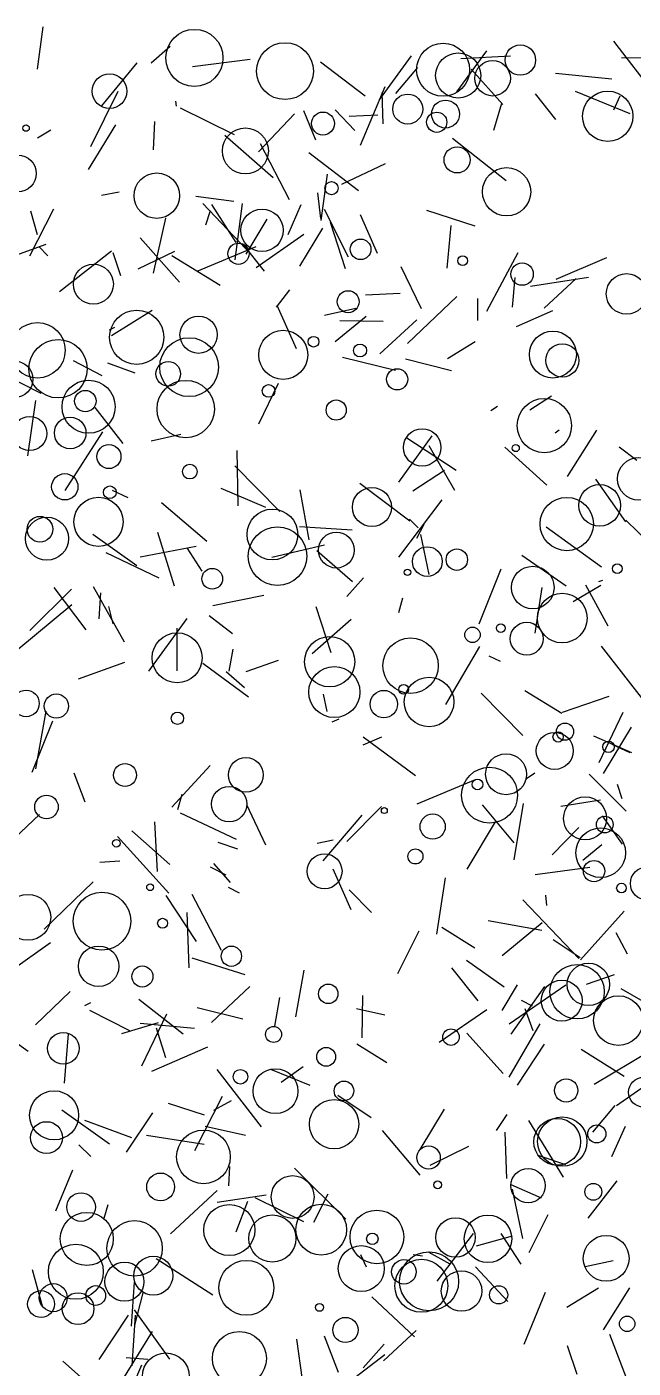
# Model space of a CAD drawing. Header units: millimetres. Extents: x -15 to 2017, y -16 to 2019.
# Drawn here: x 1350.7 to 1556.1, y 1555.3 to 2009.5 of the extents above; entities that cross this region are included whole.
import ezdxf

# ---------------------------------------------------------------- set-up
doc = ezdxf.new("R2010")
doc.units = ezdxf.units.MM

msp = doc.modelspace()

# ---------------------------------------------------------------- linework, layer by layer
at = {"color": 166}
for p, q in [((1354.32, 1995.11), (1356.19, 2009.45)), ((1545.58, 1742.36), (1552.3, 1732.78))]:
    msp.add_line(p, q, dxfattribs=at)
at = {"color": 225}
for p, q in [((1392.84, 1997.22), (1399.23, 2002.88)), ((1371.52, 1961.12), (1380.8, 1976.26)), ((1344.34, 1732.74), (1354.97, 1742.76))]:
    msp.add_line(p, q, dxfattribs=at)
at = {"color": 110}
for p, q in [((1563.64, 1986.26), (1549.5, 2004.59)), ((1484.41, 1913.99), (1477.5, 1928.14))]:
    msp.add_line(p, q, dxfattribs=at)
at = {"color": 108}
for p, q in [((1406.81, 1996.05), (1426.32, 1998.51)), ((1359.74, 1947.67), (1351.61, 1931.81)), ((1462.48, 1665.16), (1472.63, 1658.82))]:
    msp.add_line(p, q, dxfattribs=at)
at = {"color": 248}
for p, q in [((1480.84, 1999.64), (1470.06, 1984.7)), ((1536.44, 1987.66), (1554.97, 1980.07)), ((1448.6, 1971.13), (1444.5, 1981.02)), ((1393.55, 1926.08), (1397.76, 1944.62)), ((1548.9, 1766.56), (1554.91, 1763.72)), ((1415.15, 1611.55), (1431.74, 1614.05))]:
    msp.add_line(p, q, dxfattribs=at)
at = {"color": 6}
msp.add_line((1496.37, 1987.43), (1506.51, 2001.29), dxfattribs=at)
at = {"color": 32}
msp.add_line((1497.66, 1998.77), (1514.52, 1999.62), dxfattribs=at)
at = {"color": 224}
msp.add_line((1552.11, 1999.07), (1564.93, 1998.96), dxfattribs=at)
at = {"color": 19}
for p, q in [((1387.96, 1997.26), (1375.97, 1982.69)), ((1416.87, 1647.29), (1407.5, 1628.91))]:
    msp.add_line(p, q, dxfattribs=at)
at = {"color": 130}
for p, q in [((1450.15, 1997.64), (1465.28, 1986.08)), ((1435.83, 1794.92), (1424.87, 1791.12)), ((1539.79, 1589.69), (1549.3, 1591.78))]:
    msp.add_line(p, q, dxfattribs=at)
at = {"color": 52}
for p, q in [((1475.63, 1986.86), (1483.1, 1995.73)), ((1529.85, 1978.1), (1522.96, 1986.78)), ((1402.59, 1982.07), (1420.95, 1973.01)), ((1511.73, 1695.03), (1525.2, 1706.24))]:
    msp.add_line(p, q, dxfattribs=at)
at = {"color": 72}
for p, q in [((1501.21, 1995.09), (1511.96, 1983.17)), ((1464.69, 1822.87), (1459.11, 1816.54)), ((1412.46, 1810.11), (1420.36, 1804.05))]:
    msp.add_line(p, q, dxfattribs=at)
at = {"color": 17}
for p, q in [((1463.73, 1969.41), (1472.09, 1989.26)), ((1492.59, 1780.02), (1504.1, 1799.63))]:
    msp.add_line(p, q, dxfattribs=at)
at = {"color": 140}
msp.add_line((1548.86, 1991.75), (1529.8, 1993.66), dxfattribs=at)
at = {"color": 230}
for p, q in [((1372.4, 1968.88), (1381.6, 1987.72)), ((1514.02, 1671.94), (1533.26, 1685.06)), ((1492.02, 1643.04), (1483.84, 1629.37)), ((1444.11, 1551.32), (1442.13, 1565.11)), ((1384.28, 1558.89), (1391.68, 1558.32))]:
    msp.add_line(p, q, dxfattribs=at)
at = {"color": 239}
msp.add_line((1471.43, 1976.63), (1471.04, 1987.2), dxfattribs=at)
at = {"color": 41}
for p, q in [((1551.59, 1985.96), (1549.46, 1981.24)), ((1340.43, 1929.8), (1357.21, 1935.81))]:
    msp.add_line(p, q, dxfattribs=at)
at = {"color": 23}
for p, q in [((1401.43, 1982.61), (1401.16, 1984.25)), ((1395.46, 1822.76), (1377.59, 1831.32))]:
    msp.add_line(p, q, dxfattribs=at)
at = {"color": 62}
for p, q in [((1455.1, 1981.31), (1461.79, 1974.31)), ((1464.22, 1742.57), (1450.99, 1727.11))]:
    msp.add_line(p, q, dxfattribs=at)
at = {"color": 16}
msp.add_line((1511.48, 1983.51), (1508.73, 1974.34), dxfattribs=at)
at = {"color": 245}
for p, q in [((1393.9, 1977.36), (1393.42, 1967.82)), ((1339.41, 1685.83), (1358.72, 1699.43)), ((1385.62, 1669.47), (1372.01, 1676.42))]:
    msp.add_line(p, q, dxfattribs=at)
at = {"color": 96}
for p, q in [((1441.34, 1979.96), (1429.15, 1967.14)), ((1451.52, 1833.94), (1433.63, 1829.73)), ((1520.82, 1594.5), (1527.34, 1607.37))]:
    msp.add_line(p, q, dxfattribs=at)
at = {"color": 94}
msp.add_line((1469.63, 1979.59), (1459.92, 1979.05), dxfattribs=at)
at = {"color": 255}
for p, q in [((1358.76, 1974.51), (1354.33, 1971.72)), ((1457.66, 1897.58), (1475.61, 1893.24)), ((1537.73, 1694.04), (1518.65, 1713.89)), ((1526.32, 1580.89), (1519.08, 1563.27))]:
    msp.add_line(p, q, dxfattribs=at)
at = {"color": 235}
for p, q in [((1434.08, 1958.27), (1417.77, 1972.63)), ((1370.29, 1678.12), (1372.32, 1679.14))]:
    msp.add_line(p, q, dxfattribs=at)
at = {"color": 48}
for p, q in [((1513.11, 1957.33), (1494.87, 1971.61)), ((1379.57, 1852.54), (1384.92, 1850.06))]:
    msp.add_line(p, q, dxfattribs=at)
at = {"color": 81}
msp.add_line((1439.63, 1950.92), (1429.79, 1969.87), dxfattribs=at)
at = {"color": 5}
for p, q in [((1463.03, 1953.97), (1446.19, 1966.84)), ((1553.6, 1841.89), (1543.49, 1856.27))]:
    msp.add_line(p, q, dxfattribs=at)
at = {"color": 173}
for p, q in [((1457.41, 1956.17), (1472.19, 1963.13)), ((1467.44, 1709.61), (1459.87, 1717.21))]:
    msp.add_line(p, q, dxfattribs=at)
at = {"color": 125}
for p, q in [((1450.4, 1943.9), (1452.55, 1959.54)), ((1503.55, 1679.73), (1494.65, 1690.83))]:
    msp.add_line(p, q, dxfattribs=at)
at = {"color": 9}
msp.add_line((1375.99, 1952.43), (1381.94, 1953.54), dxfattribs=at)
at = {"color": 26}
for p, q in [((1449.17, 1953.21), (1450.16, 1944.53)), ((1483.3, 1839.83), (1480.35, 1842.77)), ((1362.84, 1557.69), (1379.74, 1542.76))]:
    msp.add_line(p, q, dxfattribs=at)
at = {"color": 164}
for p, q in [((1420.79, 1950.36), (1407.91, 1952.06)), ((1512.01, 1655.11), (1499.7, 1668.68))]:
    msp.add_line(p, q, dxfattribs=at)
at = {"color": 45}
for p, q in [((1427.01, 1932.01), (1410.35, 1949.65)), ((1394.53, 1670.56), (1397.68, 1660.53))]:
    msp.add_line(p, q, dxfattribs=at)
at = {"color": 34}
for p, q in [((1413.22, 1949.24), (1421.48, 1936.45)), ((1391.19, 1634.22), (1410.72, 1631.11))]:
    msp.add_line(p, q, dxfattribs=at)
at = {"color": 142}
msp.add_line((1423.59, 1949.58), (1421.17, 1930.56), dxfattribs=at)
at = {"color": 201}
msp.add_line((1439.17, 1939.18), (1443.6, 1949.27), dxfattribs=at)
at = {"color": 145}
msp.add_line((1351.88, 1947.2), (1354.16, 1939.15), dxfattribs=at)
at = {"color": 122}
msp.add_line((1412.8, 1947.19), (1411.18, 1942.33), dxfattribs=at)
at = {"color": 208}
msp.add_line((1424.97, 1932.5), (1432.12, 1944.34), dxfattribs=at)
at = {"color": 105}
msp.add_line((1451.38, 1947.7), (1459.48, 1931.6), dxfattribs=at)
at = {"color": 204}
for p, q in [((1469.51, 1932.67), (1463.75, 1945.85)), ((1515.05, 1599.99), (1502.87, 1596.62))]:
    msp.add_line(p, q, dxfattribs=at)
at = {"color": 75}
for p, q in [((1502.55, 1941.99), (1486.17, 1947.3)), ((1419.94, 1645.85), (1413.89, 1642.54))]:
    msp.add_line(p, q, dxfattribs=at)
at = {"color": 37}
for p, q in [((1450.81, 1941.29), (1443.03, 1928.4)), ((1465.4, 1918.67), (1477.13, 1919.26)), ((1421.83, 1865.98), (1422.12, 1847.26)), ((1360.47, 1608.54), (1366.24, 1622.44)), ((1387.01, 1584.48), (1386.05, 1569.56))]:
    msp.add_line(p, q, dxfattribs=at)
at = {"color": 115}
msp.add_line((1458.58, 1927.57), (1453.56, 1943.22), dxfattribs=at)
at = {"color": 117}
for p, q in [((1493.02, 1927.72), (1494.43, 1942.22)), ((1435.27, 1914.49), (1439.8, 1920.39)), ((1406.61, 1715.84), (1416.5, 1696.82)), ((1332.6, 1675.86), (1351.17, 1662.6)), ((1489.68, 1584.77), (1501.95, 1600.88))]:
    msp.add_line(p, q, dxfattribs=at)
at = {"color": 132}
msp.add_line((1357.82, 1931.87), (1354.74, 1935.02), dxfattribs=at)
at = {"color": 67}
for p, q in [((1389.05, 1938.01), (1402.38, 1923.05)), ((1444.54, 1939.17), (1428.33, 1927.84)), ((1446.33, 1835.76), (1443.29, 1852.7)), ((1467.6, 1579.47), (1481.95, 1565.96))]:
    msp.add_line(p, q, dxfattribs=at)
at = {"color": 150}
msp.add_line((1428.25, 1934.91), (1408.28, 1926.57), dxfattribs=at)
at = {"color": 254}
for p, q in [((1423.7, 1936.02), (1431.07, 1926.74)), ((1529, 1700.43), (1538.18, 1694.3))]:
    msp.add_line(p, q, dxfattribs=at)
at = {"color": 28}
msp.add_line((1379.34, 1933.53), (1361.72, 1919.76), dxfattribs=at)
at = {"color": 86}
msp.add_line((1382.51, 1925.12), (1379.91, 1932.94), dxfattribs=at)
at = {"color": 92}
msp.add_line((1400.68, 1933.39), (1388.29, 1927.41), dxfattribs=at)
at = {"color": 106}
for p, q in [((1399.77, 1932.06), (1416.13, 1922)), ((1551.3, 1867.22), (1557.34, 1862.74))]:
    msp.add_line(p, q, dxfattribs=at)
at = {"color": 236}
for p, q in [((1516.98, 1932.95), (1506.41, 1913.12)), ((1392.02, 1791.27), (1405, 1809.09))]:
    msp.add_line(p, q, dxfattribs=at)
at = {"color": 101}
for p, q in [((1529.96, 1924.01), (1547.15, 1931.35)), ((1503.36, 1917.48), (1503.37, 1910.06)), ((1418.22, 1791.18), (1424.47, 1785.75)), ((1509.29, 1740.23), (1499.77, 1724.29)), ((1549.67, 1688.45), (1540.12, 1685.16))]:
    msp.add_line(p, q, dxfattribs=at)
at = {"color": 129}
for p, q in [((1515.23, 1914.59), (1516.1, 1924.61)), ((1376.89, 1606.14), (1378.22, 1610.74))]:
    msp.add_line(p, q, dxfattribs=at)
at = {"color": 165}
for p, q in [((1521.31, 1921.64), (1540.9, 1924.74)), ((1526.6, 1840.16), (1545.4, 1826.63))]:
    msp.add_line(p, q, dxfattribs=at)
at = {"color": 90}
msp.add_line((1525.9, 1914.19), (1536.75, 1924.26), dxfattribs=at)
at = {"color": 186}
msp.add_line((1479.58, 1902.28), (1496.4, 1918.14), dxfattribs=at)
at = {"color": 180}
for p, q in [((1379.31, 1904.99), (1393.15, 1913.49)), ((1393.97, 1740.34), (1394.8, 1723.51))]:
    msp.add_line(p, q, dxfattribs=at)
at = {"color": 14}
for p, q in [((1435.4, 1915.22), (1441.88, 1900.52)), ((1452.63, 1614.19), (1447.75, 1604.61))]:
    msp.add_line(p, q, dxfattribs=at)
at = {"color": 144}
msp.add_line((1462.15, 1914.07), (1451.49, 1911.69), dxfattribs=at)
at = {"color": 196}
for p, q in [((1528.78, 1913.25), (1516.45, 1907.88)), ((1493.24, 1897.2), (1502.55, 1902.9))]:
    msp.add_line(p, q, dxfattribs=at)
at = {"color": 151}
for p, q in [((1378.66, 1906.82), (1380.48, 1907.71)), ((1554.16, 1695.46), (1550.34, 1702.69))]:
    msp.add_line(p, q, dxfattribs=at)
at = {"color": 116}
for p, q in [((1455.11, 1902.91), (1465.62, 1911.5)), ((1372.38, 1626.97), (1368.33, 1630.98))]:
    msp.add_line(p, q, dxfattribs=at)
at = {"color": 56}
for p, q in [((1456.74, 1910.03), (1471.34, 1909.77)), ((1383.78, 1801.07), (1373.21, 1819.82))]:
    msp.add_line(p, q, dxfattribs=at)
at = {"color": 233}
msp.add_line((1482.74, 1910.2), (1470.23, 1898.68), dxfattribs=at)
at = {"color": 146}
for p, q in [((1355.55, 1885.3), (1337.33, 1894.46)), ((1359.42, 1774.4), (1352.35, 1756.99)), ((1403.67, 1668.34), (1388.59, 1680.16))]:
    msp.add_line(p, q, dxfattribs=at)
at = {"color": 155}
for p, q in [((1376.23, 1891.31), (1366.52, 1896.36)), ((1382.89, 1668.6), (1395.3, 1672.37)), ((1550.44, 1644.25), (1567.41, 1656.13))]:
    msp.add_line(p, q, dxfattribs=at)
at = {"color": 42}
msp.add_line((1378.04, 1895.64), (1387.3, 1892.32), dxfattribs=at)
at = {"color": 76}
for p, q in [((1478.92, 1897.01), (1494.49, 1893.07)), ((1404.89, 1833.1), (1410.01, 1825.12))]:
    msp.add_line(p, q, dxfattribs=at)
at = {"color": 60}
msp.add_line((1429.29, 1875.08), (1435.92, 1888.86), dxfattribs=at)
at = {"color": 175}
msp.add_line((1353.67, 1882.97), (1350.86, 1864.25), dxfattribs=at)
at = {"color": 111}
for p, q in [((1373.71, 1880.53), (1383.2, 1868.41)), ((1529.66, 1871.99), (1531.02, 1873.03)), ((1456.27, 1553.84), (1451.56, 1566.12))]:
    msp.add_line(p, q, dxfattribs=at)
at = {"color": 39}
msp.add_line((1510.13, 1880.95), (1507.92, 1879.43), dxfattribs=at)
at = {"color": 193}
for p, q in [((1521.12, 1879.81), (1528.47, 1884.49)), ((1400.66, 1820.02), (1395.08, 1838.27)), ((1373.13, 1719.93), (1356.6, 1703.94)), ((1411.88, 1663.96), (1392.91, 1655.76))]:
    msp.add_line(p, q, dxfattribs=at)
at = {"color": 78}
for p, q in [((1363.69, 1852.45), (1376.37, 1872.3)), ((1552.63, 1777.33), (1544.49, 1760.25)), ((1421.7, 1734.29), (1402.68, 1743.24))]:
    msp.add_line(p, q, dxfattribs=at)
at = {"color": 43}
for p, q in [((1392.76, 1869.31), (1402.89, 1871.56)), ((1378.68, 1631.18), (1362.56, 1642.67))]:
    msp.add_line(p, q, dxfattribs=at)
at = {"color": 207}
msp.add_line((1543.7, 1872.86), (1533.72, 1857.15), dxfattribs=at)
at = {"color": 55}
msp.add_line((1487.92, 1871), (1476.64, 1855.27), dxfattribs=at)
at = {"color": 13}
for p, q in [((1479.11, 1870.5), (1496.1, 1859.31)), ((1487.27, 1624.05), (1500.37, 1630.47))]:
    msp.add_line(p, q, dxfattribs=at)
at = {"color": 157}
for p, q in [((1495.65, 1852.47), (1486.96, 1867.55)), ((1562.2, 1662.9), (1542.87, 1651.39))]:
    msp.add_line(p, q, dxfattribs=at)
at = {"color": 143}
msp.add_line((1512.57, 1867.12), (1526.88, 1854.22), dxfattribs=at)
at = {"color": 147}
for p, q in [((1421.11, 1860.77), (1436.42, 1845.4)), ((1550.62, 1753.06), (1552.29, 1748.21))]:
    msp.add_line(p, q, dxfattribs=at)
at = {"color": 12}
msp.add_line((1492.14, 1859.29), (1481.41, 1852.29), dxfattribs=at)
at = {"color": 107}
msp.add_line((1431.63, 1846.75), (1416.54, 1853.12), dxfattribs=at)
at = {"color": 177}
for p, q in [((1463.46, 1854.98), (1480.44, 1842.17)), ((1518.77, 1746.49), (1515.64, 1727.47))]:
    msp.add_line(p, q, dxfattribs=at)
at = {"color": 11}
msp.add_line((1396.27, 1848.42), (1411.68, 1835.35), dxfattribs=at)
at = {"color": 205}
msp.add_line((1491.27, 1849.32), (1476.54, 1829.93), dxfattribs=at)
at = {"color": 59}
for p, q in [((1460.89, 1839.04), (1443.03, 1840.19)), ((1490.34, 1665.68), (1506.46, 1676.71))]:
    msp.add_line(p, q, dxfattribs=at)
at = {"color": 50}
msp.add_line((1485.22, 1840.99), (1482.66, 1836.16), dxfattribs=at)
at = {"color": 253}
msp.add_line((1553.58, 1842.43), (1572.74, 1823.79), dxfattribs=at)
at = {"color": 178}
for p, q in [((1387.96, 1826.99), (1373.01, 1837.59)), ((1365.77, 1819.09), (1351.71, 1805.12)), ((1522.83, 1804.11), (1525.23, 1819.62))]:
    msp.add_line(p, q, dxfattribs=at)
at = {"color": 25}
for p, q in [((1487.01, 1824.02), (1484.18, 1837.55)), ((1384.98, 1573.28), (1375.12, 1558.26))]:
    msp.add_line(p, q, dxfattribs=at)
at = {"color": 80}
msp.add_line((1408, 1833.46), (1389.04, 1829.89), dxfattribs=at)
at = {"color": 136}
msp.add_line((1460.99, 1821.52), (1448.97, 1832), dxfattribs=at)
at = {"color": 189}
msp.add_line((1533.39, 1820.02), (1518.39, 1830.5), dxfattribs=at)
at = {"color": 149}
for p, q in [((1511.2, 1825.83), (1503.84, 1807.21)), ((1410.35, 1794.03), (1425.82, 1782.6)), ((1507.24, 1796.49), (1511.08, 1794.66))]:
    msp.add_line(p, q, dxfattribs=at)
at = {"color": 197}
for p, q in [((1544.46, 1821.62), (1545.77, 1822.07)), ((1413.24, 1672.38), (1426.23, 1684.59)), ((1513.67, 1577.84), (1502.62, 1589.65))]:
    msp.add_line(p, q, dxfattribs=at)
at = {"color": 216}
msp.add_line((1359.85, 1819.67), (1370.66, 1805.29), dxfattribs=at)
at = {"color": 156}
for p, q in [((1375.6, 1817.77), (1375.08, 1808.98)), ((1398.73, 1716.16), (1381.42, 1735.32))]:
    msp.add_line(p, q, dxfattribs=at)
at = {"color": 167}
for p, q in [((1430.95, 1816.88), (1413.64, 1813.43)), ((1398.59, 1645.05), (1410.79, 1641.06))]:
    msp.add_line(p, q, dxfattribs=at)
at = {"color": 127}
for p, q in [((1535.71, 1814.87), (1545.09, 1820.39)), ((1494.13, 1590.55), (1486.76, 1594.59))]:
    msp.add_line(p, q, dxfattribs=at)
at = {"color": 36}
msp.add_line((1539.98, 1820.5), (1547.53, 1806.59), dxfattribs=at)
at = {"color": 49}
for p, q in [((1365.94, 1813.77), (1347.26, 1798.31)), ((1515.12, 1615.94), (1518.55, 1599.25))]:
    msp.add_line(p, q, dxfattribs=at)
at = {"color": 24}
msp.add_line((1379.91, 1807.35), (1378.45, 1813.2), dxfattribs=at)
at = {"color": 87}
for p, q in [((1453.73, 1797.52), (1448.68, 1813.08)), ((1419.36, 1623.54), (1419.03, 1617.02))]:
    msp.add_line(p, q, dxfattribs=at)
at = {"color": 171}
msp.add_line((1477.97, 1815.99), (1476.53, 1811.1), dxfattribs=at)
at = {"color": 46}
msp.add_line((1447.35, 1797.3), (1460.52, 1808.87), dxfattribs=at)
at = {"color": 20}
msp.add_line((1401.6, 1791.38), (1401.57, 1805.91), dxfattribs=at)
at = {"color": 238}
msp.add_line((1420.44, 1798.77), (1419.12, 1791.33), dxfattribs=at)
at = {"color": 31}
for p, q in [((1545.29, 1799.74), (1560.35, 1780.37)), ((1528.62, 1729.06), (1537.71, 1738.4))]:
    msp.add_line(p, q, dxfattribs=at)
at = {"color": 223}
msp.add_line((1383.76, 1794.24), (1368.09, 1788.57), dxfattribs=at)
at = {"color": 123}
for p, q in [((1519.34, 1784.78), (1531.96, 1777.08)), ((1408.21, 1699.75), (1397.9, 1715.4))]:
    msp.add_line(p, q, dxfattribs=at)
at = {"color": 134}
msp.add_line((1452.47, 1777.59), (1451.13, 1783.48), dxfattribs=at)
at = {"color": 68}
msp.add_line((1518.72, 1769.5), (1504.63, 1783.84), dxfattribs=at)
at = {"color": 47}
msp.add_line((1547.81, 1782.76), (1531.99, 1777.29), dxfattribs=at)
at = {"color": 65}
msp.add_line((1353.69, 1758.23), (1357.22, 1777.74), dxfattribs=at)
at = {"color": 163}
msp.add_line((1456.32, 1775.02), (1453.98, 1774.07), dxfattribs=at)
at = {"color": 217}
for p, q in [((1555.46, 1772.36), (1545.92, 1756.69)), ((1525.89, 1665.05), (1516.81, 1651.11)), ((1458.77, 1605.74), (1441.39, 1623.07))]:
    msp.add_line(p, q, dxfattribs=at)
at = {"color": 179}
msp.add_line((1470.83, 1769), (1464.52, 1766.2), dxfattribs=at)
at = {"color": 133}
msp.add_line((1464.67, 1769.06), (1482.35, 1756.02), dxfattribs=at)
at = {"color": 118}
msp.add_line((1555.67, 1763.64), (1542.81, 1769.31), dxfattribs=at)
at = {"color": 210}
msp.add_line((1412.74, 1759.34), (1399.83, 1745.3), dxfattribs=at)
at = {"color": 30}
msp.add_line((1366.55, 1756.9), (1370.31, 1747.1), dxfattribs=at)
at = {"color": 172}
for p, q in [((1482.94, 1746.37), (1502.67, 1754.57)), ((1430.16, 1636.99), (1415.18, 1656.41))]:
    msp.add_line(p, q, dxfattribs=at)
at = {"color": 135}
for p, q in [((1519.62, 1754.71), (1522.81, 1756.85)), ((1471.96, 1559.81), (1455.04, 1546.8))]:
    msp.add_line(p, q, dxfattribs=at)
at = {"color": 221}
msp.add_line((1553.66, 1743.92), (1541.23, 1756.42), dxfattribs=at)
at = {"color": 109}
msp.add_line((1403.18, 1749.5), (1401.68, 1744.37), dxfattribs=at)
at = {"color": 44}
for p, q in [((1425.08, 1746.12), (1431.52, 1732.53)), ((1422.12, 1730.99), (1415.44, 1733.26))]:
    msp.add_line(p, q, dxfattribs=at)
at = {"color": 64}
msp.add_line((1470.86, 1745.48), (1459.13, 1733.6), dxfattribs=at)
at = {"color": 63}
msp.add_line((1515.76, 1733.17), (1505.02, 1746.07), dxfattribs=at)
at = {"color": 70}
for p, q in [((1545.03, 1747.6), (1531.6, 1745.45)), ((1550.54, 1618.72), (1540.68, 1606.07)), ((1387.25, 1569.89), (1390.12, 1580.82))]:
    msp.add_line(p, q, dxfattribs=at)
at = {"color": 174}
msp.add_line((1399.08, 1725.84), (1386.27, 1737.21), dxfattribs=at)
at = {"color": 73}
msp.add_line((1454.46, 1734.04), (1449.01, 1732.91), dxfattribs=at)
at = {"color": 232}
for p, q in [((1545.46, 1732.54), (1539.03, 1727.25)), ((1548.01, 1566.88), (1554.47, 1550.06))]:
    msp.add_line(p, q, dxfattribs=at)
at = {"color": 168}
msp.add_line((1382.13, 1727.02), (1375.43, 1726.54), dxfattribs=at)
at = {"color": 243}
msp.add_line((1419.69, 1719.75), (1414.08, 1726.22), dxfattribs=at)
at = {"color": 104}
msp.add_line((1418.2, 1722.24), (1412.92, 1724.94), dxfattribs=at)
at = {"color": 211}
for p, q in [((1454.36, 1724.39), (1460.39, 1710.64)), ((1483.45, 1703.22), (1476.25, 1688.78))]:
    msp.add_line(p, q, dxfattribs=at)
at = {"color": 203}
msp.add_line((1489.59, 1702.2), (1492.54, 1721.28), dxfattribs=at)
at = {"color": 228}
msp.add_line((1522.92, 1722.43), (1541.37, 1724.96), dxfattribs=at)
at = {"color": 53}
msp.add_line((1418.92, 1718.19), (1422.63, 1716.29), dxfattribs=at)
at = {"color": 57}
for p, q in [((1526.43, 1715.45), (1526.69, 1711.91)), ((1538.21, 1693.61), (1553.08, 1710.06))]:
    msp.add_line(p, q, dxfattribs=at)
at = {"color": 131}
msp.add_line((1404.9, 1709.59), (1405.57, 1690.8), dxfattribs=at)
at = {"color": 1}
msp.add_line((1502.5, 1697.49), (1491.27, 1704.54), dxfattribs=at)
at = {"color": 192}
for p, q in [((1506.95, 1706.9), (1525.09, 1703.66)), ((1424.76, 1634.04), (1411.05, 1637.17))]:
    msp.add_line(p, q, dxfattribs=at)
at = {"color": 182}
for p, q in [((1424.69, 1688.46), (1406.7, 1694.09)), ((1548.89, 1627.03), (1553.45, 1637.22)), ((1471.71, 1563.43), (1464.62, 1555.38))]:
    msp.add_line(p, q, dxfattribs=at)
at = {"color": 246}
msp.add_line((1444.5, 1690.08), (1441.73, 1674.24), dxfattribs=at)
at = {"color": 71}
for p, q in [((1499.57, 1693.47), (1512.34, 1684.37)), ((1382.27, 1550.03), (1393.2, 1567.75))]:
    msp.add_line(p, q, dxfattribs=at)
at = {"color": 198}
msp.add_line((1516.76, 1685.15), (1511.55, 1676.36), dxfattribs=at)
at = {"color": 79}
msp.add_line((1353.61, 1671.55), (1365.34, 1682.89), dxfattribs=at)
at = {"color": 100}
msp.add_line((1434.73, 1671.11), (1436.44, 1680.84), dxfattribs=at)
at = {"color": 218}
for p, q in [((1464.42, 1681.46), (1464.13, 1667.14)), ((1554.87, 1582.56), (1545.91, 1568.29))]:
    msp.add_line(p, q, dxfattribs=at)
at = {"color": 240}
for p, q in [((1514.78, 1668.44), (1526.13, 1684.57)), ((1446.7, 1651.04), (1433.39, 1656.44))]:
    msp.add_line(p, q, dxfattribs=at)
at = {"color": 148}
msp.add_line((1568.57, 1674.25), (1552, 1683.7), dxfattribs=at)
at = {"color": 84}
msp.add_line((1423.82, 1673.5), (1408.39, 1677.34), dxfattribs=at)
at = {"color": 242}
msp.add_line((1462.32, 1677.09), (1471.97, 1674.89), dxfattribs=at)
at = {"color": 215}
for p, q in [((1521.97, 1677.9), (1518.23, 1679.82)), ((1509.82, 1635.8), (1513.35, 1641.2)), ((1415.13, 1615.46), (1399.37, 1600.81))]:
    msp.add_line(p, q, dxfattribs=at)
at = {"color": 214}
msp.add_line((1522.19, 1669.49), (1519.46, 1677.01), dxfattribs=at)
at = {"color": 120}
msp.add_line((1389.06, 1672.1), (1407.44, 1670.46), dxfattribs=at)
at = {"color": 202}
msp.add_line((1389.67, 1657.68), (1398.06, 1675.3), dxfattribs=at)
at = {"color": 89}
msp.add_line((1524.5, 1671.95), (1514.01, 1653.87), dxfattribs=at)
at = {"color": 176}
for p, q in [((1364.68, 1668.46), (1363.28, 1651.77)), ((1456, 1647.73), (1467.27, 1640.23))]:
    msp.add_line(p, q, dxfattribs=at)
at = {"color": 251}
msp.add_line((1553.07, 1654.02), (1538.48, 1663.23), dxfattribs=at)
at = {"color": 184}
msp.add_line((1436.82, 1652.1), (1444.3, 1657.47), dxfattribs=at)
at = {"color": 33}
msp.add_line((1542.39, 1635.24), (1549.95, 1644.3), dxfattribs=at)
at = {"color": 158}
for p, q in [((1393.21, 1641.71), (1384.37, 1628.48)), ((1413.72, 1580.02), (1394.45, 1592.37))]:
    msp.add_line(p, q, dxfattribs=at)
at = {"color": 4}
msp.add_line((1370.17, 1639.3), (1386.08, 1633.44), dxfattribs=at)
at = {"color": 29}
msp.add_line((1483.93, 1620.64), (1471.2, 1635.8), dxfattribs=at)
at = {"color": 187}
for p, q in [((1512.6, 1635.25), (1513.18, 1619.58)), ((1386.4, 1556.11), (1387.49, 1573.27))]:
    msp.add_line(p, q, dxfattribs=at)
at = {"color": 98}
msp.add_line((1520.65, 1639.21), (1532.39, 1620), dxfattribs=at)
at = {"color": 35}
msp.add_line((1523.84, 1627.41), (1533.11, 1624.29), dxfattribs=at)
at = {"color": 113}
msp.add_line((1525.08, 1612.82), (1514.75, 1617.43), dxfattribs=at)
at = {"color": 234}
msp.add_line((1444.46, 1604.83), (1428.07, 1613.01), dxfattribs=at)
at = {"color": 241}
msp.add_line((1421.55, 1601.47), (1425.54, 1611.82), dxfattribs=at)
at = {"color": 153}
msp.add_line((1511.3, 1600.91), (1518.08, 1590.54), dxfattribs=at)
at = {"color": 169}
msp.add_line((1463.71, 1593.83), (1465.65, 1589.62), dxfattribs=at)
at = {"color": 103}
msp.add_line((1484.69, 1593.19), (1481.6, 1593.64), dxfattribs=at)
at = {"color": 231}
msp.add_line((1352.49, 1588.68), (1356.02, 1575.95), dxfattribs=at)
at = {"color": 128}
msp.add_line((1533.56, 1575.99), (1544.31, 1582.52), dxfattribs=at)
at = {"color": 91}
msp.add_line((1387.08, 1575.03), (1398.97, 1558.33), dxfattribs=at)
at = {"color": 194}
msp.add_line((1471.56, 1557.79), (1482.61, 1568.01), dxfattribs=at)
at = {"color": 213}
msp.add_line((1533.7, 1562.94), (1536.96, 1553.32), dxfattribs=at)
at = {"color": 188}
msp.add_line((1389.56, 1556.32), (1383.39, 1542.23), dxfattribs=at)
at = {"color": 163}
for centre, radius in [((1407.44, 1998.91), 9.69), ((1371.6, 1880.82), 8.98), ((1378.8, 1851.87), 2.15)]:
    msp.add_circle(centre, radius, dxfattribs=at)
at = {"color": 12}
msp.add_circle((1438.14, 1994.44), 9.62, dxfattribs=at)
at = {"color": 136}
msp.add_circle((1491.7, 1994.93), 8.98, dxfattribs=at)
at = {"color": 199}
msp.add_circle((1517.87, 1998.19), 5.15, dxfattribs=at)
at = {"color": 93}
msp.add_circle((1496.81, 1992.98), 7.64, dxfattribs=at)
at = {"color": 252}
msp.add_circle((1508.47, 1992.04), 6.01, dxfattribs=at)
at = {"color": 202}
msp.add_circle((1378.7, 1987.65), 5.86, dxfattribs=at)
at = {"color": 17}
for centre, radius in [((1479.71, 1981.61), 5.08), ((1480.67, 1793.15), 9.38), ((1393.53, 1586.62), 6.62)]:
    msp.add_circle(centre, radius, dxfattribs=at)
at = {"color": 244}
msp.add_circle((1492.51, 1979.9), 4.72, dxfattribs=at)
at = {"color": 8}
msp.add_circle((1547.47, 1979.18), 8.52, dxfattribs=at)
at = {"color": 108}
msp.add_circle((1450.98, 1976.7), 3.88, dxfattribs=at)
at = {"color": 249}
msp.add_circle((1489.53, 1977.14), 3.42, dxfattribs=at)
at = {"color": 41}
msp.add_circle((1350.43, 1975.16), 1.07, dxfattribs=at)
at = {"color": 97}
for centre, radius in [((1424.7, 1967.42), 7.79), ((1408.86, 1905.2), 6.3)]:
    msp.add_circle(centre, radius, dxfattribs=at)
at = {"color": 158}
msp.add_circle((1496.43, 1964.4), 4.42, dxfattribs=at)
at = {"color": 204}
for centre, radius in [((1347.61, 1959.8), 6.25), ((1447.81, 1902.84), 1.81), ((1486.95, 1780.86), 8.4), ((1495.87, 1599.54), 6.69)]:
    msp.add_circle(centre, radius, dxfattribs=at)
at = {"color": 214}
for centre, radius in [((1394.71, 1952.27), 7.7), ((1413.48, 1822.58), 3.51)]:
    msp.add_circle(centre, radius, dxfattribs=at)
at = {"color": 211}
msp.add_circle((1513.2, 1953.6), 8.18, dxfattribs=at)
at = {"color": 60}
for centre, radius in [((1453.91, 1954.83), 2.23), ((1476.13, 1890.12), 3.59)]:
    msp.add_circle(centre, radius, dxfattribs=at)
at = {"color": 233}
msp.add_circle((1430.36, 1940.55), 7.19, dxfattribs=at)
at = {"color": 110}
msp.add_circle((1422.38, 1932.62), 3.59, dxfattribs=at)
at = {"color": 138}
for centre, radius in [((1463.75, 1934.12), 3.49), ((1533.57, 1841.12), 9.03), ((1486.8, 1626.62), 3.95)]:
    msp.add_circle(centre, radius, dxfattribs=at)
at = {"color": 175}
msp.add_circle((1498.33, 1930.27), 1.65, dxfattribs=at)
at = {"color": 215}
msp.add_circle((1373.22, 1922.32), 6.77, dxfattribs=at)
at = {"color": 250}
for centre, radius in [((1518.46, 1925.71), 3.78), ((1440.73, 1613.27), 7.24)]:
    msp.add_circle(centre, radius, dxfattribs=at)
at = {"color": 206}
for centre, radius in [((1553.86, 1919.03), 6.87), ((1355.12, 1839.36), 4.34)]:
    msp.add_circle(centre, radius, dxfattribs=at)
at = {"color": 187}
msp.add_circle((1459.54, 1916.38), 3.72, dxfattribs=at)
at = {"color": 71}
for centre, radius in [((1387.91, 1904.34), 9.18), ((1424.88, 1756.18), 5.9)]:
    msp.add_circle(centre, radius, dxfattribs=at)
at = {"color": 231}
for centre, radius in [((1354.28, 1899.93), 9.39), ((1471.6, 1780.15), 4.64)]:
    msp.add_circle(centre, radius, dxfattribs=at)
at = {"color": 37}
msp.add_circle((1361.27, 1893.67), 9.87, dxfattribs=at)
at = {"color": 234}
msp.add_circle((1405.66, 1894.22), 9.97, dxfattribs=at)
at = {"color": 213}
msp.add_circle((1437.55, 1898.4), 8.31, dxfattribs=at)
at = {"color": 225}
msp.add_circle((1528.87, 1898.49), 7.96, dxfattribs=at)
at = {"color": 76}
for centre, radius in [((1463.57, 1899.87), 2.19), ((1559.58, 1648.74), 5.03)]:
    msp.add_circle(centre, radius, dxfattribs=at)
at = {"color": 216}
msp.add_circle((1532.09, 1896.51), 5.63, dxfattribs=at)
at = {"color": 118}
msp.add_circle((1346.51, 1890.14), 6.19, dxfattribs=at)
at = {"color": 74}
msp.add_circle((1398.59, 1891.97), 4.17, dxfattribs=at)
at = {"color": 63}
msp.add_circle((1404.49, 1880.04), 9.71, dxfattribs=at)
at = {"color": 51}
msp.add_circle((1370.5, 1882.72), 3.62, dxfattribs=at)
at = {"color": 145}
msp.add_circle((1432.57, 1886.18), 2.16, dxfattribs=at)
at = {"color": 124}
msp.add_circle((1455.49, 1879.7), 3.41, dxfattribs=at)
at = {"color": 194}
msp.add_circle((1525.99, 1874.45), 9.19, dxfattribs=at)
at = {"color": 167}
msp.add_circle((1351.64, 1871.76), 5.8, dxfattribs=at)
at = {"color": 226}
for centre, radius in [((1365.36, 1871.94), 5.36), ((1531.88, 1679.73), 6.92)]:
    msp.add_circle(centre, radius, dxfattribs=at)
at = {"color": 102}
msp.add_circle((1484.61, 1867.03), 6.33, dxfattribs=at)
at = {"color": 247}
for centre, radius in [((1378.5, 1863.94), 4.06), ((1513.03, 1756.39), 6.93)]:
    msp.add_circle(centre, radius, dxfattribs=at)
at = {"color": 146}
for centre, radius in [((1516.31, 1866.81), 1.19), ((1425.06, 1582.52), 9.3)]:
    msp.add_circle(centre, radius, dxfattribs=at)
at = {"color": 23}
for centre, radius in [((1558.03, 1856.4), 7.24), ((1376.12, 1706.66), 9.77)]:
    msp.add_circle(centre, radius, dxfattribs=at)
at = {"color": 156}
msp.add_circle((1363.54, 1853.71), 4.46, dxfattribs=at)
at = {"color": 95}
msp.add_circle((1405.89, 1858.87), 2.49, dxfattribs=at)
at = {"color": 129}
for centre, radius in [((1467.6, 1846.84), 6.62), ((1450.4, 1602.2), 8.59)]:
    msp.add_circle(centre, radius, dxfattribs=at)
at = {"color": 88}
msp.add_circle((1544.73, 1847.44), 7.07, dxfattribs=at)
at = {"color": 235}
msp.add_circle((1374.96, 1841.86), 8.34, dxfattribs=at)
at = {"color": 83}
msp.add_circle((1433.88, 1837.56), 8.6, dxfattribs=at)
at = {"color": 171}
for centre, radius in [((1357.48, 1836.17), 7.3), ((1471.78, 1744.1), 1.01)]:
    msp.add_circle(centre, radius, dxfattribs=at)
at = {"color": 150}
msp.add_circle((1435.58, 1830.24), 9.91, dxfattribs=at)
at = {"color": 69}
msp.add_circle((1455.53, 1832.28), 6.07, dxfattribs=at)
at = {"color": 114}
msp.add_circle((1486.35, 1828.38), 5.03, dxfattribs=at)
at = {"color": 173}
msp.add_circle((1496.35, 1829.05), 3.62, dxfattribs=at)
at = {"color": 77}
for centre, radius in [((1479.64, 1824.77), 1.08), ((1489.85, 1617.39), 1.34)]:
    msp.add_circle(centre, radius, dxfattribs=at)
at = {"color": 122}
for centre, radius in [((1522.05, 1819.6), 7.22), ((1532.99, 1770.82), 2.91)]:
    msp.add_circle(centre, radius, dxfattribs=at)
at = {"color": 178}
msp.add_circle((1550.69, 1826.02), 1.63, dxfattribs=at)
at = {"color": 84}
for centre, radius in [((1532.08, 1809.28), 8.42), ((1484.33, 1583.2), 8.97), ((1368.02, 1575.45), 5.4)]:
    msp.add_circle(centre, radius, dxfattribs=at)
at = {"color": 53}
msp.add_circle((1520.01, 1802.29), 5.57, dxfattribs=at)
at = {"color": 87}
msp.add_circle((1401.57, 1795.83), 8.46, dxfattribs=at)
at = {"color": 198}
for centre, radius in [((1453.28, 1794.48), 8.51), ((1351.04, 1707.97), 7.75)]:
    msp.add_circle(centre, radius, dxfattribs=at)
at = {"color": 119}
for centre, radius in [((1501.66, 1803.59), 2.6), ((1458.61, 1568.25), 4.27)]:
    msp.add_circle(centre, radius, dxfattribs=at)
at = {"color": 98}
msp.add_circle((1511.21, 1805.86), 1.47, dxfattribs=at)
at = {"color": 162}
msp.add_circle((1454.85, 1784.21), 8.65, dxfattribs=at)
at = {"color": 242}
for centre, radius in [((1350.4, 1780.38), 4.49), ((1423.05, 1653.98), 2.47), ((1397.78, 1552.52), 7.93)]:
    msp.add_circle(centre, radius, dxfattribs=at)
at = {"color": 47}
msp.add_circle((1478.33, 1785.14), 1.63, dxfattribs=at)
at = {"color": 236}
msp.add_circle((1360.68, 1779.48), 4.09, dxfattribs=at)
at = {"color": 239}
for centre, radius in [((1401.69, 1775.33), 2.08), ((1488.16, 1738.67), 4.27)]:
    msp.add_circle(centre, radius, dxfattribs=at)
at = {"color": 21}
msp.add_circle((1529.5, 1764.3), 6.26, dxfattribs=at)
at = {"color": 105}
for centre, radius in [((1530.65, 1769.03), 1.74), ((1363.02, 1663.61), 5.36)]:
    msp.add_circle(centre, radius, dxfattribs=at)
at = {"color": 179}
msp.add_circle((1547.75, 1765.69), 1.95, dxfattribs=at)
at = {"color": 208}
msp.add_circle((1383.94, 1756.12), 3.89, dxfattribs=at)
at = {"color": 75}
msp.add_circle((1507.44, 1749.32), 9.48, dxfattribs=at)
at = {"color": 62}
msp.add_circle((1503.33, 1752.95), 1.81, dxfattribs=at)
at = {"color": 20}
msp.add_circle((1357.33, 1745.33), 3.99, dxfattribs=at)
at = {"color": 246}
msp.add_circle((1419.22, 1746.3), 5.98, dxfattribs=at)
at = {"color": 190}
msp.add_circle((1539.81, 1741.45), 7.29, dxfattribs=at)
at = {"color": 255}
msp.add_circle((1546.47, 1739.36), 2.83, dxfattribs=at)
at = {"color": 1}
msp.add_circle((1545.1, 1729.82), 8.42, dxfattribs=at)
at = {"color": 7}
for centre, radius in [((1381.02, 1733.04), 1.29), ((1510.49, 1580.14), 3.08)]:
    msp.add_circle(centre, radius, dxfattribs=at)
at = {"color": 212}
msp.add_circle((1482.32, 1728.56), 2.54, dxfattribs=at)
at = {"color": 30}
msp.add_circle((1451.53, 1723.55), 5.92, dxfattribs=at)
at = {"color": 253}
msp.add_circle((1542.82, 1723.59), 3.62, dxfattribs=at)
at = {"color": 183}
for centre, radius in [((1560.65, 1719.41), 5.52), ((1434.92, 1649.1), 7.6), ((1357.34, 1633.38), 5.39)]:
    msp.add_circle(centre, radius, dxfattribs=at)
at = {"color": 115}
for centre, radius in [((1392.44, 1718.14), 1.15), ((1452.08, 1660.73), 3.18)]:
    msp.add_circle(centre, radius, dxfattribs=at)
at = {"color": 2}
msp.add_circle((1552.12, 1717.85), 1.63, dxfattribs=at)
at = {"color": 38}
msp.add_circle((1396.66, 1705.96), 1.67, dxfattribs=at)
at = {"color": 16}
msp.add_circle((1374.99, 1691.38), 6.84, dxfattribs=at)
at = {"color": 79}
msp.add_circle((1419.97, 1694.79), 3.44, dxfattribs=at)
at = {"color": 161}
msp.add_circle((1389.84, 1687.93), 3.57, dxfattribs=at)
at = {"color": 101}
msp.add_circle((1537.1, 1682.76), 9.2, dxfattribs=at)
at = {"color": 245}
msp.add_circle((1540.92, 1685.25), 7.2, dxfattribs=at)
at = {"color": 15}
for centre, radius in [((1452.79, 1682.05), 3.3), ((1543.76, 1634.62), 3.07)]:
    msp.add_circle(centre, radius, dxfattribs=at)
at = {"color": 223}
msp.add_circle((1551.06, 1672.99), 8.39, dxfattribs=at)
at = {"color": 65}
msp.add_circle((1434.28, 1668.32), 2.71, dxfattribs=at)
at = {"color": 180}
msp.add_circle((1494.37, 1667.4), 2.79, dxfattribs=at)
at = {"color": 149}
msp.add_circle((1533.38, 1649.33), 3.93, dxfattribs=at)
at = {"color": 52}
msp.add_circle((1359.92, 1640.92), 8.31, dxfattribs=at)
at = {"color": 160}
msp.add_circle((1458.11, 1649.19), 3.32, dxfattribs=at)
at = {"color": 61}
for centre, radius in [((1454.76, 1637.9), 8.34), ((1449.82, 1575.88), 1.32)]:
    msp.add_circle(centre, radius, dxfattribs=at)
at = {"color": 172}
msp.add_circle((1530.36, 1631.94), 7.93, dxfattribs=at)
at = {"color": 67}
msp.add_circle((1532.07, 1632.02), 8.36, dxfattribs=at)
at = {"color": 220}
msp.add_circle((1410.51, 1626.85), 9.08, dxfattribs=at)
at = {"color": 147}
msp.add_circle((1395.98, 1616.68), 4.7, dxfattribs=at)
at = {"color": 174}
msp.add_circle((1520.5, 1617.11), 5.82, dxfattribs=at)
at = {"color": 81}
msp.add_circle((1542.58, 1615.01), 2.86, dxfattribs=at)
at = {"color": 224}
msp.add_circle((1369.05, 1609.85), 4.85, dxfattribs=at)
at = {"color": 91}
msp.add_circle((1370.99, 1599.07), 8.99, dxfattribs=at)
at = {"color": 56}
msp.add_circle((1419.28, 1602.08), 8.65, dxfattribs=at)
at = {"color": 125}
msp.add_circle((1469.27, 1599.74), 9.08, dxfattribs=at)
at = {"color": 154}
msp.add_circle((1387.17, 1595.88), 9.39, dxfattribs=at)
at = {"color": 45}
msp.add_circle((1433.86, 1599.22), 7.97, dxfattribs=at)
at = {"color": 66}
msp.add_circle((1506.89, 1599.11), 8.05, dxfattribs=at)
at = {"color": 181}
msp.add_circle((1467.71, 1599.11), 1.94, dxfattribs=at)
at = {"color": 241}
for centre, radius in [((1546.94, 1592.48), 7.75), ((1478.41, 1587.92), 4.14)]:
    msp.add_circle(centre, radius, dxfattribs=at)
at = {"color": 14}
msp.add_circle((1367.28, 1587.95), 9.31, dxfattribs=at)
at = {"color": 5}
for centre, radius in [((1463.99, 1589.04), 7.79), ((1383.73, 1584.59), 6.64)]:
    msp.add_circle(centre, radius, dxfattribs=at)
at = {"color": 29}
for centre, radius in [((1486.96, 1584.69), 9.99), ((1422.68, 1558.6), 9.14)]:
    msp.add_circle(centre, radius, dxfattribs=at)
at = {"color": 49}
msp.add_circle((1497.95, 1581.43), 6.86, dxfattribs=at)
at = {"color": 144}
msp.add_circle((1355.49, 1577.02), 4.54, dxfattribs=at)
at = {"color": 113}
msp.add_circle((1359.63, 1579.19), 4.75, dxfattribs=at)
at = {"color": 72}
msp.add_circle((1374, 1579.91), 3.34, dxfattribs=at)
at = {"color": 78}
msp.add_circle((1554.06, 1570.33), 2.61, dxfattribs=at)

doc.saveas('drawing.dxf')
